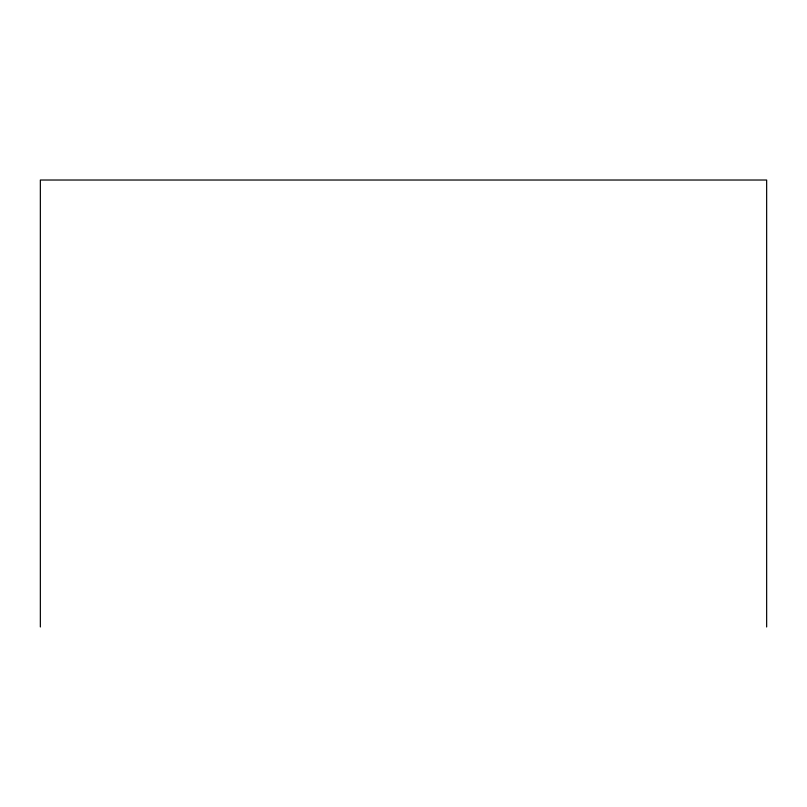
<?xml version="1.0" encoding="UTF-8"?>
<svg xmlns="http://www.w3.org/2000/svg" width="807" height="807" viewBox="0 0 807 807"><rect width="100%" height="100%" fill="white"/><g stroke="black" fill="none" stroke-linecap="round" stroke-linejoin="round"><path stroke-width="1.21" d="M766.65 626.978L766.65 180.022L40.35 180.022L40.35 626.978"/></g></svg>
